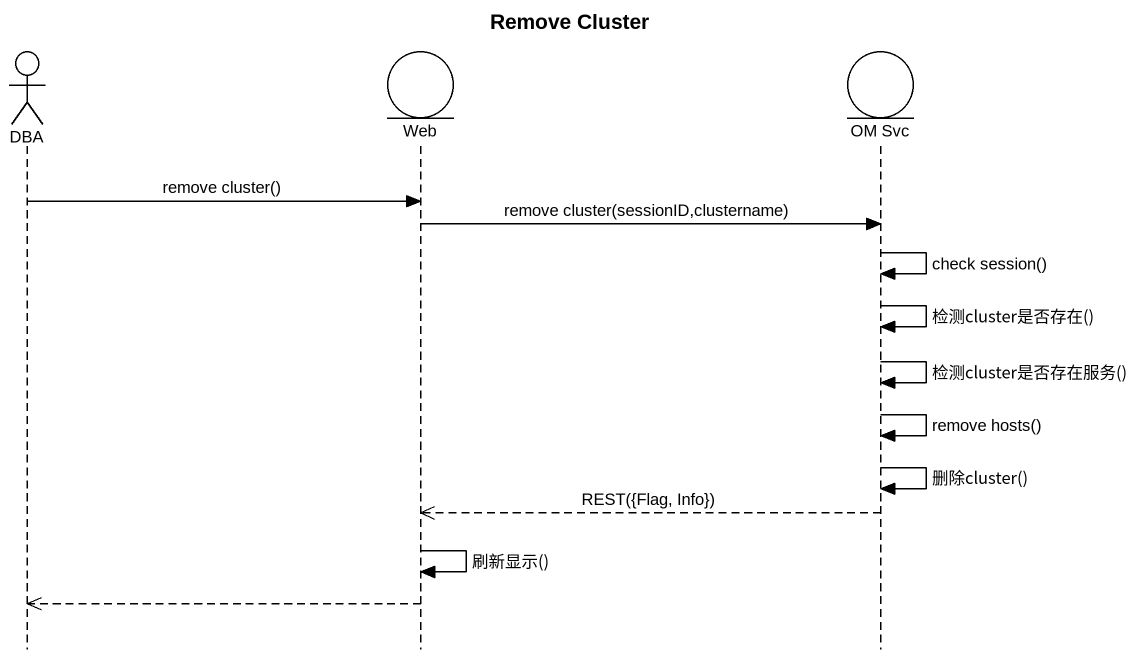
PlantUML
@startuml
title Remove Cluster
hide footbox
actor DBA
entity Web
entity "OM Svc" as OM_Svc

DBA -> Web : remove cluster()
Web -> OM_Svc : remove cluster(sessionID,clustername)
OM_Svc -> OM_Svc : check session()
OM_Svc -> OM_Svc : 检测cluster是否存在()
OM_Svc -> OM_Svc : 检测cluster是否存在服务()
OM_Svc -> OM_Svc : remove hosts()
OM_Svc -> OM_Svc : 删除cluster()
OM_Svc -->> Web : REST({Flag, Info})
Web -> Web : 刷新显示()
Web -->> DBA
@enduml
